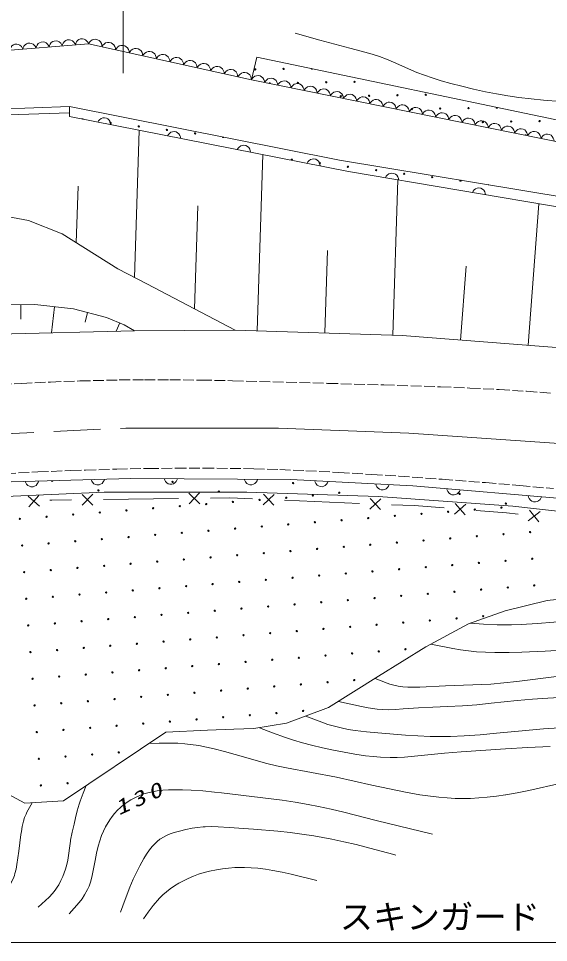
# Model space of a CAD drawing. Units: millimetres, scale not verified. Extents: x -71087 to 568913, y -90349 to 269651.
# Drawn here: x 285348 to 325032, y 161406 to 230524 of the extents above; entities that cross this region are included whole.
import ezdxf
from ezdxf.enums import TextEntityAlignment as Align

# ---------------------------------------------------------------- set-up
doc = ezdxf.new("R2010")
doc.units = ezdxf.units.MM
doc.header["$LTSCALE"] = 1000
doc.linetypes.add('CHAIN', pattern=[18.5, 12, -1.5, 3.5, -1.5])
doc.linetypes.add('USER1', pattern=[1, 0.8, -0.2])
for name, color, linetype, lineweight in [('M-BGD', 7, 'Continuous', 13), ('M-BMK-LINE', 2, 'CHAIN', 13), ('M-STR-TXT', 7, 'Continuous', 13)]:
    doc.layers.add(name, color=color, linetype=linetype, lineweight=lineweight)
doc.styles.add('ＭＳ ゴシック', font='')
doc.styles.get('ＭＳ ゴシック').set_extended_font_data('MS Gothic')

# ---------------------------------------------------------------- blocks, each defined once
blk = doc.blocks.new('BUHIN2')
at = {"color": 7, "linetype": 'Continuous', "lineweight": 13}
blk.add_lwpolyline([(0, 500), (115, 460), (212, 400), (322, 305), (382, 195), (418, 78), (418, -78), (382, -195), (322, -305), (212, -402), (115, -462), (0, -500)], dxfattribs=at)
blk = doc.blocks.new('BUHIN3')
at = {"color": 7, "linetype": 'Continuous', "lineweight": 13}
blk.add_lwpolyline([(0, -500), (115, -462.5), (212.5, -402.5), (322.5, -305), (382.5, -195), (420, -77.5), (420, 77.5), (382.5, 195), (322.5, 305), (212.5, 402.5), (115, 460), (0, 500)], dxfattribs=at)
blk = doc.blocks.new('BUHIN4')
at = {"color": 7, "linetype": 'Continuous', "lineweight": 13}
for p, q in [((400, 400), (-400, -400)), ((-400, 400), (400, -400))]:
    blk.add_line(p, q, dxfattribs=at)

msp = doc.modelspace()

# ---------------------------------------------------------------- linework, layer by layer
at = {"layer": 'M-BGD'}
for p, q in [((290588, 228634), (273894, 227253)), ((302787, 225925), (290588, 228634)), ((302787, 225925), (303198, 227629)), ((303198, 227629), (327341, 222588)), ((331352, 220159), (302787, 225925)), ((282215, 223227), (289165, 223456)), ((282221, 223694), (289165, 223930)), ((289165, 223182), (289165, 223930)), ((289165, 223930), (309383, 219936)), ((289165, 223456), (289165, 223182)), ((310057, 219083), (289165, 223182)), ((289165, 223182), (310057, 219083)), ((294037, 211159), (294393, 222156)), ((303221, 207162), (303648, 220340)), ((309383, 219936), (336502, 215446)), ((329588, 215760), (310057, 219083)), ((310057, 219083), (329588, 215760)), ((313370, 206834), (313746, 218455)), ((289676, 213752), (289813, 217988)), ((298536, 208806), (298785, 216503)), ((323495, 206080), (324317, 216657)), ((286091, 215406), (283076, 215991)), ((288611, 214416), (286091, 215406)), ((292796, 211806), (288611, 214416)), ((308295, 206998), (308495, 213174)), ((294956, 210681), (292796, 211806)), ((318433, 206473), (318862, 211992)), ((301571, 207216), (294956, 210681)), ((282901, 209096), (286566, 209125)), ((285522, 209116), (285531, 208032)), ((286566, 209125), (289464, 208812)), ((288041, 208965), (287830, 207007)), ((289464, 208812), (291936, 208158)), ((290525, 208532), (290331, 207798)), ((291936, 208158), (293271, 207619)), ((292926, 207758), (292672, 207129)), ((293271, 207619), (294039, 207164)), ((294039, 207164), (280599, 206823)), ((294039, 207164), (301571, 207216)), ((314081, 206811), (301571, 207216)), ((328571, 205686), (314081, 206811)), ((283880, 195846), (293759, 196125)), ((293759, 196125), (305748, 196045)), ((305748, 196045), (314870, 195567)), ((291767, 195089), (281889, 194651)), ((291767, 195089), (281889, 194651)), ((302442, 195089), (291767, 195089)), ((302442, 195089), (291767, 195089)), ((312281, 194770), (302442, 195089)), ((312281, 194770), (302442, 195089)), ((314870, 195567), (327059, 194531)), ((287685, 194484), (287852, 194495)), ((287852, 194495), (289318, 194513)), ((291717, 194542), (297317, 194611)), ((299717, 194640), (301183, 194658)), ((301183, 194658), (302878, 194588)), ((305276, 194488), (310871, 194256)), ((322359, 194053), (312281, 194770)), ((322359, 194053), (312281, 194770)), ((313269, 194156), (314964, 194086)), ((314964, 194086), (317223, 193912)), ((319616, 193728), (321875, 193554)), ((321875, 193554), (322758, 193449)), ((339566, 192062), (322359, 194053)), ((339566, 192062), (322359, 194053)), ((321775, 186224), (324921, 186992)), ((324921, 186992), (327006, 187211)), ((319031, 185236), (321775, 186224)), ((315849, 183517), (319031, 185236)), ((312300, 181322), (315849, 183517)), ((308569, 178981), (312300, 181322)), ((305423, 177810), (308569, 178981)), ((302972, 177408), (305423, 177810)), ((288729, 171998), (296387, 177152)), ((296387, 177152), (299497, 177298)), ((299497, 177298), (301472, 177371)), ((301472, 177371), (302972, 177408)), ((277979, 175947), (285835, 171833)), ((285835, 171833), (288729, 171998))]:
    msp.add_line(p, q, dxfattribs=at)
for points in [[(306052, 229419), (307918, 228900), (309791, 228399), (310160, 228305), (311003, 228091), (311839, 227858), (312388, 227678), (312909, 227480), (313434, 227259), (315173, 226495), (315741, 226277), (316317, 226078), (317004, 225864), (317706, 225666), (318549, 225450), (319425, 225237), (320314, 225041), (321139, 224879), (321976, 224735), (322797, 224615), (323729, 224503), (324664, 224411), (325919, 224312)], [(319170, 185286), (320169, 185223), (321178, 185180), (321547, 185173), (322266, 185178), (322994, 185202), (324211, 185276), (325439, 185370), (326447, 185445), (327615, 185516), (328784, 185568), (330612, 185609), (331830, 185620), (333057, 185611), (334375, 185580), (335693, 185529), (336301, 185500), (338047, 185402), (339793, 185325), (340711, 185309), (341640, 185319), (342578, 185348), (344046, 185417)], [(347819, 183702), (343859, 183712), (339900, 183702), (337450, 183678), (335002, 183633), (334532, 183621), (332284, 183555), (330026, 183467), (326501, 183295), (324776, 183201), (323040, 183126), (322082, 183104), (321123, 183103), (321003, 183104), (320314, 183122), (319628, 183159), (319043, 183213), (318449, 183291), (317858, 183390), (316230, 183723)], [(312052, 181166), (312495, 180974), (312951, 180797), (313139, 180736), (313444, 180654), (313762, 180590), (314123, 180540), (314489, 180509), (314938, 180495), (315401, 180500), (317309, 180614), (320718, 180736), (321683, 180828), (322655, 180941), (325619, 181314)], [(309306, 179443), (311039, 179048), (311530, 178953), (312022, 178878), (312210, 178858), (312607, 178831), (313015, 178823), (313574, 178839), (314145, 178876), (315286, 178967), (316376, 179020), (317474, 179055), (318580, 179103), (319663, 179194), (320745, 179305), (322690, 179511), (323835, 179611), (324990, 179691), (326237, 179756)], [(326256, 177497), (324662, 177379), (323060, 177241), (321139, 177061), (319924, 176952), (318709, 176864), (317682, 176816), (316934, 176808), (316177, 176820), (315250, 176858), (314322, 176916), (312264, 177088), (311415, 177169), (310560, 177271), (310037, 177352), (309510, 177454), (308998, 177578), (308521, 177720), (308050, 177880), (306856, 178343)], [(303385, 177475), (304356, 177102), (305342, 176744), (305949, 176544), (306609, 176348), (307275, 176172), (308102, 175976), (308935, 175800), (309733, 175645), (310533, 175501), (311335, 175378), (311890, 175310), (312457, 175262), (313163, 175237), (313701, 175249), (314239, 175280), (315994, 175455), (317239, 175578), (318493, 175681), (321819, 175890), (323486, 175983), (325165, 176056)], [(295104, 176288), (295871, 176317), (296648, 176327), (296748, 176326), (297277, 176308), (297815, 176268), (298844, 176135), (299413, 176029), (299987, 175901), (300780, 175698), (301578, 175473), (303935, 174802), (304674, 174624), (305426, 174464), (309161, 173767), (311796, 173188), (314438, 172628), (314605, 172597), (315394, 172460), (316186, 172344), (316811, 172271), (317448, 172217), (318035, 172188), (318614, 172179), (319192, 172190), (319811, 172222), (320438, 172275), (321124, 172355), (321807, 172454), (321846, 172461), (322694, 172608), (323547, 172777), (325985, 173320)], [(290425, 173139), (290186, 172567), (289964, 171980), (289888, 171753), (289746, 171255), (289620, 170742), (289507, 170256), (289368, 169662), (289249, 169065), (289235, 168976), (289044, 167561), (288969, 167231), (288872, 166897), (288663, 166336), (288527, 166034), (288369, 165733), (288255, 165546), (288089, 165311), (287900, 165081), (287649, 164810), (287374, 164545), (286812, 164049)], [(289141, 163555), (289530, 163976), (289900, 164406), (290107, 164675), (290301, 164961), (290528, 165372), (290640, 165632), (290736, 165910), (290839, 166282), (290924, 166664), (291090, 167552), (291197, 168082), (291326, 168614), (291442, 169012), (291575, 169400), (291707, 169724), (291860, 170049), (292180, 170590), (292354, 170835), (292545, 171069), (292759, 171299), (292989, 171516), (293232, 171718), (293496, 171910), (293763, 172079), (294048, 172236), (294426, 172407), (294727, 172516), (295034, 172606), (295384, 172686), (295740, 172746), (296159, 172794), (296590, 172823), (297002, 172836), (297639, 172830), (298270, 172803), (299144, 172741), (300013, 172659), (300536, 172605), (302810, 172334), (305080, 172043), (306056, 171897), (307039, 171729), (307802, 171581), (308756, 171372), (309708, 171144), (312129, 170524), (316356, 169500)], [(286373, 171864), (286165, 171512), (285971, 171144), (285914, 171018), (285811, 170750), (285727, 170474), (285637, 170095), (285567, 169711), (285533, 169493), (285369, 168241), (285233, 167234), (285171, 166898), (285087, 166559), (285043, 166417), (284950, 166179), (284836, 165941), (284688, 165686), (284522, 165440), (284301, 165155), (284055, 164872), (283273, 164076)], [(292991, 163668), (293335, 164618), (293697, 165558), (293944, 166145), (294175, 166649), (294425, 167146), (294734, 167697), (294937, 168024), (295164, 168348), (295346, 168577), (295548, 168798), (295729, 168968), (295929, 169127), (295986, 169167), (296196, 169295), (296418, 169406), (296705, 169524), (297011, 169628), (297401, 169738), (297881, 169855), (298361, 169951), (298763, 170012), (299176, 170055), (299334, 170065), (299814, 170072), (300293, 170059), (301131, 170011), (302946, 169879), (304755, 169727), (305677, 169629), (306569, 169516), (307459, 169383), (308807, 169140), (309716, 168945), (310621, 168732), (312035, 168368), (313454, 167982), (313598, 167942)], [(294706, 163178), (295054, 163679), (295423, 164175), (295904, 164730), (296155, 164972), (296420, 165201), (296714, 165427), (297020, 165637), (297355, 165842), (297701, 166029), (298055, 166200), (298442, 166363), (298836, 166508), (299246, 166636), (299660, 166745), (300178, 166853), (300622, 166923), (301078, 166974), (301547, 167006), (302015, 167018), (302274, 167016), (302772, 166997), (303278, 166956), (303841, 166889), (304403, 166802), (305081, 166674), (305757, 166526), (307691, 166036)]]:
    msp.add_lwpolyline(points, dxfattribs=at)
at = {"layer": 'M-BGD', "linetype": 'USER1'}
for points in [[(282031, 203027), (285567, 203225), (287754, 203328), (289942, 203411), (292899, 203484), (294787, 203501), (296676, 203499), (299025, 203474), (301383, 203428), (308481, 203231), (312711, 203112), (316949, 202972), (319147, 202880), (321344, 202768), (323389, 202641), (325282, 202495)], [(284363, 196479), (286809, 196601), (289267, 196703), (290376, 196744), (292714, 196813), (295063, 196863), (297131, 196887), (299200, 196892), (302967, 196841), (304915, 196779), (306872, 196696), (309338, 196567), (311803, 196419), (313828, 196287), (317071, 196056), (320311, 195806), (322862, 195590), (325411, 195354)]]:
    msp.add_lwpolyline(points, dxfattribs=at)
at = {"layer": 'M-BGD'}
for centre in [(303073, 226712), (305194, 226751), (306274, 225709), (308395, 225748), (310516, 225786), (309474, 224707), (311595, 224745), (313716, 224783), (315837, 224822), (314796, 223742), (316917, 223781), (319038, 223819), (292250, 222710), (320118, 222778), (322239, 222816), (324359, 222855), (294355, 222449), (296460, 222188), (298566, 221926), (307908, 219698), (310013, 219437), (312119, 219176), (314224, 218915), (316329, 218653), (296890, 195860), (305903, 195775), (291337, 195219), (309364, 195048), (318377, 194963), (299412, 194201), (301406, 194359), (303400, 194516), (305393, 194674), (307387, 194832), (321837, 194237), (291437, 193571), (293431, 193728), (295424, 193886), (297418, 194043), (317514, 193626), (319507, 193784), (321501, 193941), (285456, 193098), (287449, 193255), (289443, 193413), (307545, 192838), (309539, 192995), (311532, 193153), (313526, 193311), (315520, 193468), (299570, 192207), (301563, 192365), (303557, 192523), (305551, 192680), (323653, 192105), (289601, 191419), (291595, 191577), (293588, 191734), (295582, 191892), (297576, 192050), (315678, 191475), (317671, 191632), (319665, 191790), (321659, 191947), (285613, 191104), (287607, 191262), (307702, 190844), (309696, 191002), (311690, 191159), (313684, 191317), (297734, 190056), (299727, 190214), (301721, 190371), (303715, 190529), (305709, 190686), (323810, 190111), (289758, 189425), (291752, 189583), (293746, 189741), (295740, 189898), (315835, 189481), (317829, 189638), (319823, 189796), (321816, 189954), (285771, 189110), (287765, 189268), (305866, 188693), (307860, 188850), (309854, 189008), (311848, 189166), (313841, 189323), (297891, 188062), (299885, 188220), (301879, 188377), (303872, 188535), (321974, 187960), (323968, 188118), (287922, 187274), (289916, 187432), (291910, 187589), (293904, 187747), (295897, 187905), (313999, 187329), (315993, 187487), (317987, 187645), (319980, 187802), (285928, 187116), (306024, 186699), (308018, 186857), (310011, 187014), (312005, 187172), (296055, 185911), (298049, 186068), (300043, 186226), (302036, 186384), (304030, 186541), (288080, 185280), (290074, 185438), (292067, 185595), (294061, 185753), (314157, 185336), (316150, 185493), (318144, 185651), (320138, 185809), (286086, 185123), (304188, 184547), (306182, 184705), (308175, 184863), (310169, 185020), (312163, 185178), (296213, 183917), (298206, 184075), (300200, 184232), (302194, 184390), (286244, 183129), (288238, 183286), (290231, 183444), (292225, 183602), (294219, 183759), (312320, 183184), (314314, 183342), (304345, 182554), (306339, 182711), (308333, 182869), (310327, 183027), (294376, 181766), (296370, 181923), (298364, 182081), (300358, 182238), (302352, 182396), (286401, 181135), (288395, 181293), (290389, 181450), (292383, 181608), (302509, 180402), (304503, 180560), (306497, 180718), (308491, 180875), (310484, 181033), (294534, 179772), (296528, 179929), (298522, 180087), (300515, 180245), (286559, 179141), (288553, 179299), (290547, 179457), (292540, 179614), (302667, 178409), (304661, 178566), (306654, 178724), (292698, 177620), (294692, 177778), (296686, 177936), (298679, 178093), (300673, 178251), (286717, 177147), (288710, 177305), (290704, 177463), (292856, 175627), (286874, 175154), (288868, 175311), (290862, 175469), (287032, 173160), (289026, 173318)]:
    msp.add_circle(centre, 50, dxfattribs=at)
for centre, start, end in [((307315, 226789), 190.32979, 326.07778), ((304153, 225671), 323.59771, 193.5767), ((321159, 223857), 143.66886, 12.73871), ((290145, 222971), 7.98655, 149.82133), ((300671, 221665), 180.08199, 337.59148), ((323318, 221775), 354.87434, 162.30007), ((305803, 219960), 292.46869, 225.33919), ((318434, 218392), 107.32556, 53.87291), ((320539, 218131), 226.65971, 294.53876), ((287877, 195946), 166.4611, 16.77254), ((300350, 195134), 296.04553, 243.95447)]:
    msp.add_arc(centre, 50, start, end, dxfattribs=at)
at = {"layer": 'M-BMK-LINE'}
for p, q in [((274518, 199009), (293375, 199879)), ((293375, 199879), (304812, 199879)), ((304812, 199879), (314582, 199500)), ((314582, 199500), (327761, 198591))]:
    msp.add_line(p, q, dxfattribs=at)
at = {"layer": 'M-STR-TXT'}
for p, q in [((293191, 226444), (293191, 234444)), ((369408, 161406), (263984, 161406))]:
    msp.add_line(p, q, dxfattribs=at)

# ---------------------------------------------------------------- block references
at = {"layer": 'M-BGD'}
for p, xscale, yscale, rotation in [((287151, 228349), 0.9853552, 0.9853552, 94.72571), ((288133, 228431), 0.9853552, 0.9853552, 94.72571), ((289115, 228512), 0.9853552, 0.9853552, 94.72571), ((290097, 228593), 0.9853552, 0.9853552, 94.72571), ((291096, 228521), 1.041327, 1.041327, 77.48221), ((292113, 228295), 1.041327, 1.041327, 77.48221), ((285187, 228187), 0.9853552, 0.9853552, 94.72571), ((286169, 228268), 0.9853552, 0.9853552, 94.72571), ((293129, 228069), 1.041327, 1.041327, 77.48221), ((294146, 227844), 1.041327, 1.041327, 77.48221), ((295162, 227618), 1.041327, 1.041327, 77.48221), ((296179, 227392), 1.041327, 1.041327, 77.48221), ((297196, 227166), 1.041327, 1.041327, 77.48221), ((298212, 226941), 1.041327, 1.041327, 77.48221), ((299229, 226715), 1.041327, 1.041327, 77.48221), ((300245, 226489), 1.041327, 1.041327, 77.48221), ((301262, 226264), 1.041327, 1.041327, 77.48221), ((302278, 226038), 1.041327, 1.041327, 77.48221), ((303279, 225826), 1.004874, 1.004874, 78.58719), ((304264, 225627), 1.004874, 1.004874, 78.58719), ((305249, 225428), 1.004874, 1.004874, 78.58719), ((306234, 225229), 1.004874, 1.004874, 78.58719), ((307219, 225030), 1.004874, 1.004874, 78.58719), ((308204, 224831), 1.004874, 1.004874, 78.58719), ((309189, 224633), 1.004874, 1.004874, 78.58719), ((310174, 224434), 1.004874, 1.004874, 78.58719), ((311159, 224235), 1.004874, 1.004874, 78.58719), ((312144, 224036), 1.004874, 1.004874, 78.58719), ((313129, 223837), 1.004874, 1.004874, 78.58719), ((314114, 223638), 1.004874, 1.004874, 78.58719), ((315099, 223440), 1.004874, 1.004874, 78.58719), ((316084, 223241), 1.004874, 1.004874, 78.58719), ((317069, 223042), 1.004874, 1.004874, 78.58719), ((318054, 222843), 1.004874, 1.004874, 78.58719), ((319039, 222644), 1.004874, 1.004874, 78.58719), ((320024, 222445), 1.004874, 1.004874, 78.58719), ((321009, 222247), 1.004874, 1.004874, 78.58719), ((321994, 222048), 1.004874, 1.004874, 78.58719), ((322979, 221849), 1.004874, 1.004874, 78.58719), ((323964, 221650), 1.004874, 1.004874, 78.58719), ((324949, 221451), 1.004874, 1.004874, 78.58719)]:
    msp.add_blockref('BUHIN3', p, dxfattribs=dict(at, xscale=xscale, yscale=yscale, rotation=rotation))
for name, p, rotation in [('BUHIN2', (291776, 222670), 78.89908), ('BUHIN2', (296999, 221645), 78.89908), ('BUHIN2', (302222, 220620), 78.89908), ('BUHIN2', (307445, 219595), 78.89908), ('BUHIN2', (313312, 218529), 80.34555), ('BUHIN2', (319822, 217422), 80.34555), ('BUHIN2', (286350, 195916), 271.61679), ('BUHIN2', (291289, 196055), 271.61679), ('BUHIN2', (296756, 196105), 269.6193), ('BUHIN2', (302751, 196065), 269.6193), ('BUHIN2', (308029, 195925), 267.00034), ('BUHIN2', (312590, 195686), 267.00034), ('BUHIN4', (290518, 194527), 270.70298), ('BUHIN4', (298517, 194625), 270.70298), ('BUHIN4', (304077, 194538), 267.62113), ('BUHIN2', (317917, 195308), 265.1434), ('BUHIN4', (286487, 194411), 273.49464), ('BUHIN4', (312070, 194206), 267.62113), ('BUHIN4', (318420, 193820), 265.60129), ('BUHIN2', (324012, 194790), 265.1434), ('BUHIN4', (323950, 193308), 263.24946)]:
    msp.add_blockref(name, p, dxfattribs=dict(at, rotation=rotation))

# ---------------------------------------------------------------- texts
at = {"layer": 'M-BGD', "insert": (292873, 170886), "char_height": 1100, "attachment_point": 7, "rotation": 24.4, "style": 'ＭＳ ゴシック'}
msp.add_mtext('\\T1.33;\\W1.35;\\Q15;130', dxfattribs=at)
at = {"layer": 'M-STR-TXT', "style": 'ＭＳ ゴシック'}
msp.add_text('スキンガード', height=1833, dxfattribs=at).set_placement((309394, 161859), align=Align.BOTTOM_LEFT)

doc.saveas('drawing.dxf')
